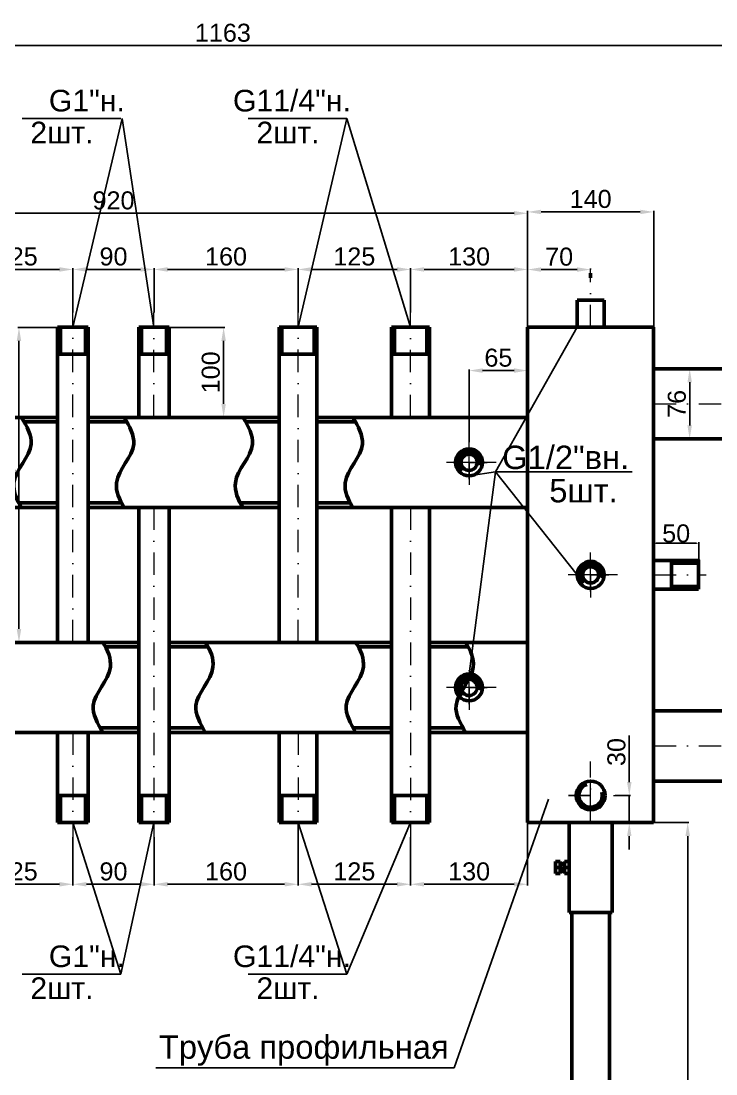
# Model space of a CAD drawing. Header units: millimetres. Extents: x -9232 to 2878, y -11520 to -3112.
# Drawn here: x -3587 to -2816, y -4282 to -3112 of the extents above; entities that cross this region are included whole.
import ezdxf

# ---------------------------------------------------------------- set-up
doc = ezdxf.new("R2010")
doc.units = ezdxf.units.MM
doc.header["$LTSCALE"] = 99.9
doc.linetypes.add('DASHDOT2', pattern=[0.5, 0.25, -0.125, 0, -0.125])
for name, color, linetype, lineweight in [('осевой', 10, 'DASHDOT2', 15), ('основной', 7, 'Continuous', 50), ('размерный', 160, 'Continuous', 25), ('Тело', 7, 'Continuous', 50)]:
    doc.layers.add(name, color=color, linetype=linetype, lineweight=lineweight)
doc.styles.get("Standard").update_dxf_attribs({"font": 'arial.ttf', "height": 20})
doc.dimstyles.new('ISO-25', dxfattribs={"dimtxt": 2.5, "dimasz": 2.5, "dimexe": 1.25, "dimexo": 0.625, "dimtad": 1, "dimtxsty": 'Standard', "dimcen": 2.5, "dimadec": 0, "dimazin": 0, "dimtfac": 1, "dimtmove": 0, "dimatfit": 3, "dimfxl": 1, "dimarcsym": 0})
doc.dimstyles.new('Копия ISO-25', dxfattribs={"dimtxt": 20, "dimasz": 15, "dimexe": 1.249, "dimexo": 0, "dimgap": 4, "dimtad": 1, "dimdec": 0, "dimtxsty": 'Standard', "dimcen": 0, "dimclrd": 256, "dimclre": 256, "dimclrt": 256, "dimadec": 0, "dimazin": 0, "dimtfac": 1, "dimtdec": 0, "dimtmove": 0, "dimatfit": 3, "dimfxl": 1, "dimlwd": -1, "dimlwe": -1, "dimarcsym": 0})

# ---------------------------------------------------------------- blocks, each defined once
blk = doc.blocks.new('*D83')
at = {"layer": 'Defpoints', "color": 0, "transparency": 16777216}
for p in [(-2884.7, -3692.1), (-2884.7, -3711.3), (-2834.7, -3711.3)]:
    blk.add_point(p, dxfattribs=at)
at = {"layer": 'размерный', "color": 0, "lineweight": -2, "transparency": 16777216}
for p, q in [((-2884.7, -3710.6), (-2884.7, -3690.9)), ((-2837.2, -3692.1), (-2882.2, -3692.1)), ((-2834.7, -3710.6), (-2834.7, -3690.9))]:
    blk.add_line(p, q, dxfattribs=at)
at = {"layer": 'размерный', "color": 0, "transparency": 16777216}
for points in [[(-2882.2, -3691.7), (-2882.2, -3692.6), (-2884.7, -3692.1)], [(-2837.2, -3691.7), (-2837.2, -3692.6), (-2834.7, -3692.1)]]:
    blk.add_solid(points, dxfattribs=at)
at = {"layer": 'размерный', "color": 0, "transparency": 16777216, "insert": (-2859.7, -3681.3), "char_height": 20, "attachment_point": 5}
blk.add_mtext('50', dxfattribs=at)
blk = doc.blocks.new('*D90')
at = {"layer": 'Defpoints', "color": 0, "transparency": 16777216}
for p in [(-2884.7, -3498.3), (-2884.7, -3576.3), (-2844.7, -3576.3)]:
    blk.add_point(p, dxfattribs=at)
at = {"layer": 'размерный', "transparency": 16777216}
for p, q in [((-2884.7, -3498.3), (-2843.5, -3498.3)), ((-2844.7, -3513.3), (-2844.7, -3561.3)), ((-2884.7, -3576.3), (-2843.5, -3576.3))]:
    blk.add_line(p, q, dxfattribs=at)
for points in [[(-2847.2, -3513.3), (-2842.2, -3513.3), (-2844.7, -3498.3)], [(-2847.2, -3561.3), (-2842.2, -3561.3), (-2844.7, -3576.3)]]:
    blk.add_solid(points, dxfattribs=at)
at = {"layer": 'размерный', "transparency": 16777216, "insert": (-2858.9, -3537.3), "char_height": 20, "attachment_point": 5, "rotation": 90}
blk.add_mtext('76', dxfattribs=at)
blk = doc.blocks.new('*D91')
at = {"layer": 'Defpoints', "color": 0, "transparency": 16777216}
for p in [(-2927.5, -3972.3), (-2911.8, -3972.3), (-2930.7, -4002.3)]:
    blk.add_point(p, dxfattribs=at)
at = {"layer": 'размерный', "transparency": 16777216}
for p, q in [((-2911.8, -3957.3), (-2911.8, -3905.7)), ((-2927.5, -3972.3), (-2910.5, -3972.3)), ((-2911.8, -4002.3), (-2911.8, -3972.3)), ((-2930.7, -4002.3), (-2910.5, -4002.3)), ((-2911.8, -4017.3), (-2911.8, -4032.3))]:
    blk.add_line(p, q, dxfattribs=at)
for points in [[(-2914.3, -3957.3), (-2909.3, -3957.3), (-2911.8, -3972.3)], [(-2914.3, -4017.3), (-2909.3, -4017.3), (-2911.8, -4002.3)]]:
    blk.add_solid(points, dxfattribs=at)
at = {"layer": 'размерный', "transparency": 16777216, "insert": (-2926, -3924), "char_height": 20, "attachment_point": 5, "rotation": 90}
blk.add_mtext('30', dxfattribs=at)
blk = doc.blocks.new('*D92')
at = {"layer": 'Defpoints', "color": 0, "transparency": 16777216}
for p in [(-3024.7, -3387), (-2954.7, -3388.1), (-2954.7, -3388.1)]:
    blk.add_point(p, dxfattribs=at)
at = {"layer": 'размерный', "transparency": 16777216}
for p, q in [((-3024.7, -3387), (-3024.7, -3389.4)), ((-3009.7, -3388.1), (-2969.7, -3388.1)), ((-2954.7, -3388.1), (-2954.7, -3386.9))]:
    blk.add_line(p, q, dxfattribs=at)
for points in [[(-3009.7, -3385.6), (-3009.7, -3390.6), (-3024.7, -3388.1)], [(-2969.7, -3385.6), (-2969.7, -3390.6), (-2954.7, -3388.1)]]:
    blk.add_solid(points, dxfattribs=at)
at = {"layer": 'размерный', "transparency": 16777216, "insert": (-2989.7, -3373.9), "char_height": 20, "attachment_point": 5}
blk.add_mtext('70', dxfattribs=at)
blk = doc.blocks.new('*D80')
at = {"layer": 'Defpoints', "color": 0, "transparency": 16777216}
for p in [(-2884.7, -4002.3), (-2904.7, -4902.3), (-2846.9, -4902.3)]:
    blk.add_point(p, dxfattribs=at)
at = {"layer": 'размерный', "transparency": 16777216}
for p, q in [((-2884.7, -4002.3), (-2845.7, -4002.3)), ((-2846.9, -4017.3), (-2846.9, -4887.3)), ((-2904.7, -4902.3), (-2845.7, -4902.3))]:
    blk.add_line(p, q, dxfattribs=at)
for points in [[(-2849.4, -4017.3), (-2844.4, -4017.3), (-2846.9, -4002.3)], [(-2849.4, -4887.3), (-2844.4, -4887.3), (-2846.9, -4902.3)]]:
    blk.add_solid(points, dxfattribs=at)
at = {"layer": 'размерный', "transparency": 16777216, "insert": (-2861.1, -4452.3), "char_height": 20, "attachment_point": 5, "rotation": 90}
blk.add_mtext('900', dxfattribs=at)
blk = doc.blocks.new('*D81')
at = {"layer": 'Defpoints', "color": 0, "transparency": 16777216}
for p in [(-3024.7, -3324.1), (-3024.7, -3452.3), (-2884.7, -3452.3)]:
    blk.add_point(p, dxfattribs=at)
at = {"layer": 'размерный', "transparency": 16777216}
for p, q in [((-3024.7, -3452.3), (-3024.7, -3322.8)), ((-2899.7, -3324.1), (-3009.7, -3324.1)), ((-2884.7, -3452.3), (-2884.7, -3322.8))]:
    blk.add_line(p, q, dxfattribs=at)
for points in [[(-3009.7, -3321.6), (-3009.7, -3326.6), (-3024.7, -3324.1)], [(-2899.7, -3321.6), (-2899.7, -3326.6), (-2884.7, -3324.1)]]:
    blk.add_solid(points, dxfattribs=at)
at = {"layer": 'размерный', "transparency": 16777216, "insert": (-2954.7, -3309.8), "char_height": 20, "attachment_point": 5}
blk.add_mtext('140', dxfattribs=at)
blk = doc.blocks.new('*D94')
at = {"layer": 'Defpoints', "color": 0, "transparency": 16777216}
for p in [(-3089.7, -3500.3), (-3024.7, -3552.3), (-3089.7, -3579.9)]:
    blk.add_point(p, dxfattribs=at)
at = {"layer": 'размерный', "transparency": 16777216}
for p, q in [((-3089.7, -3579.9), (-3089.7, -3499.1)), ((-3039.7, -3500.3), (-3074.7, -3500.3)), ((-3024.7, -3552.3), (-3024.7, -3499.1))]:
    blk.add_line(p, q, dxfattribs=at)
for points in [[(-3074.7, -3497.8), (-3074.7, -3502.8), (-3089.7, -3500.3)], [(-3039.7, -3497.8), (-3039.7, -3502.8), (-3024.7, -3500.3)]]:
    blk.add_solid(points, dxfattribs=at)
at = {"layer": 'размерный', "transparency": 16777216, "insert": (-3057.2, -3486.1), "char_height": 20, "attachment_point": 5}
blk.add_mtext('65', dxfattribs=at)
blk = doc.blocks.new('*D95')
at = {"layer": 'Defpoints', "color": 0, "transparency": 16777216}
for p in [(-2781.7, -3139.4), (-2781.7, -3537.3), (-3944.7, -3552.3)]:
    blk.add_point(p, dxfattribs=at)
at = {"layer": 'размерный', "transparency": 16777216}
for p, q in [((-3944.7, -3552.3), (-3944.7, -3138.2)), ((-3929.7, -3139.4), (-2796.7, -3139.4)), ((-2781.7, -3537.3), (-2781.7, -3138.2))]:
    blk.add_line(p, q, dxfattribs=at)
for points in [[(-3929.7, -3136.9), (-3929.7, -3141.9), (-3944.7, -3139.4)], [(-2796.7, -3136.9), (-2796.7, -3141.9), (-2781.7, -3139.4)]]:
    blk.add_solid(points, dxfattribs=at)
at = {"layer": 'размерный', "transparency": 16777216, "insert": (-3363.2, -3125.2), "char_height": 20, "attachment_point": 5}
blk.add_mtext('1163', dxfattribs=at)
blk = doc.blocks.new('*D96')
at = {"layer": 'Defpoints', "color": 0, "transparency": 16777216}
for p in [(-3024.7, -4002.3), (-3154.7, -4018.7), (-3154.7, -4070.9)]:
    blk.add_point(p, dxfattribs=at)
at = {"layer": 'размерный', "transparency": 16777216}
for p, q in [((-3024.7, -4002.3), (-3024.7, -4072.2)), ((-3154.7, -4018.7), (-3154.7, -4072.2)), ((-3039.7, -4070.9), (-3139.7, -4070.9))]:
    blk.add_line(p, q, dxfattribs=at)
for points in [[(-3139.7, -4068.4), (-3139.7, -4073.4), (-3154.7, -4070.9)], [(-3039.7, -4068.4), (-3039.7, -4073.4), (-3024.7, -4070.9)]]:
    blk.add_solid(points, dxfattribs=at)
at = {"layer": 'размерный', "transparency": 16777216, "insert": (-3089.7, -4056.7), "char_height": 20, "attachment_point": 5}
blk.add_mtext('130', dxfattribs=at)
blk = doc.blocks.new('*D97')
at = {"layer": 'Defpoints', "color": 0, "transparency": 16777216}
for p in [(-3279.7, -4018.7), (-3154.7, -4018.7), (-3279.7, -4070.9)]:
    blk.add_point(p, dxfattribs=at)
at = {"layer": 'размерный', "transparency": 16777216}
for p, q in [((-3279.7, -4018.7), (-3279.7, -4072.2)), ((-3154.7, -4018.7), (-3154.7, -4072.2)), ((-3169.7, -4070.9), (-3264.7, -4070.9))]:
    blk.add_line(p, q, dxfattribs=at)
for points in [[(-3264.7, -4068.4), (-3264.7, -4073.4), (-3279.7, -4070.9)], [(-3169.7, -4068.4), (-3169.7, -4073.4), (-3154.7, -4070.9)]]:
    blk.add_solid(points, dxfattribs=at)
at = {"layer": 'размерный', "transparency": 16777216, "insert": (-3217.2, -4056.7), "char_height": 20, "attachment_point": 5}
blk.add_mtext('125', dxfattribs=at)
blk = doc.blocks.new('*D98')
at = {"layer": 'Defpoints', "color": 0, "transparency": 16777216}
for p in [(-3439.7, -4018.7), (-3279.7, -4018.7), (-3439.7, -4070.9)]:
    blk.add_point(p, dxfattribs=at)
at = {"layer": 'размерный', "transparency": 16777216}
for p, q in [((-3439.7, -4018.7), (-3439.7, -4072.2)), ((-3279.7, -4018.7), (-3279.7, -4072.2)), ((-3294.7, -4070.9), (-3424.7, -4070.9))]:
    blk.add_line(p, q, dxfattribs=at)
for points in [[(-3424.7, -4068.4), (-3424.7, -4073.4), (-3439.7, -4070.9)], [(-3294.7, -4068.4), (-3294.7, -4073.4), (-3279.7, -4070.9)]]:
    blk.add_solid(points, dxfattribs=at)
at = {"layer": 'размерный', "transparency": 16777216, "insert": (-3359.7, -4056.7), "char_height": 20, "attachment_point": 5}
blk.add_mtext('160', dxfattribs=at)
blk = doc.blocks.new('*D99')
at = {"layer": 'Defpoints', "color": 0, "transparency": 16777216}
for p in [(-3529.7, -4018.7), (-3439.7, -4018.7), (-3529.7, -4070.9)]:
    blk.add_point(p, dxfattribs=at)
at = {"layer": 'размерный', "transparency": 16777216}
for p, q in [((-3529.7, -4018.7), (-3529.7, -4072.2)), ((-3439.7, -4018.7), (-3439.7, -4072.2)), ((-3454.7, -4070.9), (-3514.7, -4070.9))]:
    blk.add_line(p, q, dxfattribs=at)
for points in [[(-3514.7, -4068.4), (-3514.7, -4073.4), (-3529.7, -4070.9)], [(-3454.7, -4068.4), (-3454.7, -4073.4), (-3439.7, -4070.9)]]:
    blk.add_solid(points, dxfattribs=at)
at = {"layer": 'размерный', "transparency": 16777216, "insert": (-3484.7, -4056.7), "char_height": 20, "attachment_point": 5}
blk.add_mtext('90', dxfattribs=at)
blk = doc.blocks.new('*D100')
at = {"layer": 'Defpoints', "color": 0, "transparency": 16777216}
for p in [(-3654.7, -4018.7), (-3529.7, -4018.7), (-3654.7, -4070.9)]:
    blk.add_point(p, dxfattribs=at)
at = {"layer": 'размерный', "transparency": 16777216}
for p, q in [((-3654.7, -4018.7), (-3654.7, -4072.2)), ((-3529.7, -4018.7), (-3529.7, -4072.2)), ((-3544.7, -4070.9), (-3639.7, -4070.9))]:
    blk.add_line(p, q, dxfattribs=at)
for points in [[(-3639.7, -4068.4), (-3639.7, -4073.4), (-3654.7, -4070.9)], [(-3544.7, -4068.4), (-3544.7, -4073.4), (-3529.7, -4070.9)]]:
    blk.add_solid(points, dxfattribs=at)
at = {"layer": 'размерный', "transparency": 16777216, "insert": (-3592.2, -4056.7), "char_height": 20, "attachment_point": 5}
blk.add_mtext('125', dxfattribs=at)
blk = doc.blocks.new('*D103')
at = {"layer": 'Defpoints', "color": 0, "transparency": 16777216}
for p in [(-3154.7, -3388), (-3154.7, -3435.8), (-3024.7, -3452.3)]:
    blk.add_point(p, dxfattribs=at)
at = {"layer": 'размерный', "transparency": 16777216}
for p, q in [((-3154.7, -3435.8), (-3154.7, -3386.7)), ((-3039.7, -3388), (-3139.7, -3388)), ((-3024.7, -3452.3), (-3024.7, -3386.7))]:
    blk.add_line(p, q, dxfattribs=at)
for points in [[(-3139.7, -3385.5), (-3139.7, -3390.5), (-3154.7, -3388)], [(-3039.7, -3385.5), (-3039.7, -3390.5), (-3024.7, -3388)]]:
    blk.add_solid(points, dxfattribs=at)
at = {"layer": 'размерный', "transparency": 16777216, "insert": (-3089.7, -3373.7), "char_height": 20, "attachment_point": 5}
blk.add_mtext('130', dxfattribs=at)
blk = doc.blocks.new('*D104')
at = {"layer": 'Defpoints', "color": 0, "transparency": 16777216}
for p in [(-3279.7, -3388), (-3279.7, -3435.8), (-3154.7, -3435.8)]:
    blk.add_point(p, dxfattribs=at)
at = {"layer": 'размерный', "transparency": 16777216}
for p, q in [((-3279.7, -3435.8), (-3279.7, -3386.7)), ((-3169.7, -3388), (-3264.7, -3388)), ((-3154.7, -3435.8), (-3154.7, -3386.7))]:
    blk.add_line(p, q, dxfattribs=at)
for points in [[(-3264.7, -3385.5), (-3264.7, -3390.5), (-3279.7, -3388)], [(-3169.7, -3385.5), (-3169.7, -3390.5), (-3154.7, -3388)]]:
    blk.add_solid(points, dxfattribs=at)
at = {"layer": 'размерный', "transparency": 16777216, "insert": (-3217.2, -3373.7), "char_height": 20, "attachment_point": 5}
blk.add_mtext('125', dxfattribs=at)
blk = doc.blocks.new('*D105')
at = {"layer": 'Defpoints', "color": 0, "transparency": 16777216}
for p in [(-3439.7, -3388), (-3439.7, -3435.8), (-3279.7, -3435.8)]:
    blk.add_point(p, dxfattribs=at)
at = {"layer": 'размерный', "transparency": 16777216}
for p, q in [((-3439.7, -3435.8), (-3439.7, -3386.7)), ((-3294.7, -3388), (-3424.7, -3388)), ((-3279.7, -3435.8), (-3279.7, -3386.7))]:
    blk.add_line(p, q, dxfattribs=at)
for points in [[(-3424.7, -3385.5), (-3424.7, -3390.5), (-3439.7, -3388)], [(-3294.7, -3385.5), (-3294.7, -3390.5), (-3279.7, -3388)]]:
    blk.add_solid(points, dxfattribs=at)
at = {"layer": 'размерный', "transparency": 16777216, "insert": (-3359.7, -3373.7), "char_height": 20, "attachment_point": 5}
blk.add_mtext('160', dxfattribs=at)
blk = doc.blocks.new('*D106')
at = {"layer": 'Defpoints', "color": 0, "transparency": 16777216}
for p in [(-3529.7, -3388), (-3529.7, -3435.8), (-3439.7, -3435.8)]:
    blk.add_point(p, dxfattribs=at)
at = {"layer": 'размерный', "transparency": 16777216}
for p, q in [((-3529.7, -3435.8), (-3529.7, -3386.7)), ((-3454.7, -3388), (-3514.7, -3388)), ((-3439.7, -3435.8), (-3439.7, -3386.7))]:
    blk.add_line(p, q, dxfattribs=at)
for points in [[(-3514.7, -3385.5), (-3514.7, -3390.5), (-3529.7, -3388)], [(-3454.7, -3385.5), (-3454.7, -3390.5), (-3439.7, -3388)]]:
    blk.add_solid(points, dxfattribs=at)
at = {"layer": 'размерный', "transparency": 16777216, "insert": (-3484.7, -3373.7), "char_height": 20, "attachment_point": 5}
blk.add_mtext('90', dxfattribs=at)
blk = doc.blocks.new('*D107')
at = {"layer": 'Defpoints', "color": 0, "transparency": 16777216}
for p in [(-3654.7, -3388), (-3654.7, -3435.8), (-3529.7, -3435.8)]:
    blk.add_point(p, dxfattribs=at)
at = {"layer": 'размерный', "transparency": 16777216}
for p, q in [((-3654.7, -3435.8), (-3654.7, -3386.7)), ((-3544.7, -3388), (-3639.7, -3388)), ((-3529.7, -3435.8), (-3529.7, -3386.7))]:
    blk.add_line(p, q, dxfattribs=at)
for points in [[(-3639.7, -3385.5), (-3639.7, -3390.5), (-3654.7, -3388)], [(-3544.7, -3385.5), (-3544.7, -3390.5), (-3529.7, -3388)]]:
    blk.add_solid(points, dxfattribs=at)
at = {"layer": 'размерный', "transparency": 16777216, "insert": (-3592.2, -3373.7), "char_height": 20, "attachment_point": 5}
blk.add_mtext('125', dxfattribs=at)
blk = doc.blocks.new('*D82')
at = {"layer": 'Defpoints', "color": 0, "transparency": 16777216}
for p in [(-3944.7, -3325.6), (-3024.7, -3452.3), (-3944.7, -3552.3)]:
    blk.add_point(p, dxfattribs=at)
at = {"layer": 'размерный', "transparency": 16777216}
for p, q in [((-3944.7, -3552.3), (-3944.7, -3324.3)), ((-3039.7, -3325.6), (-3929.7, -3325.6)), ((-3024.7, -3452.3), (-3024.7, -3324.3))]:
    blk.add_line(p, q, dxfattribs=at)
for points in [[(-3929.7, -3323.1), (-3929.7, -3328.1), (-3944.7, -3325.6)], [(-3039.7, -3323.1), (-3039.7, -3328.1), (-3024.7, -3325.6)]]:
    blk.add_solid(points, dxfattribs=at)
at = {"layer": 'размерный', "transparency": 16777216, "insert": (-3484.7, -3311.4), "char_height": 20, "attachment_point": 5}
blk.add_mtext('920', dxfattribs=at)
blk = doc.blocks.new('*D127')
at = {"layer": 'Defpoints', "color": 0, "transparency": 16777216}
for p in [(-3422.7, -3452.3), (-3362.4, -3452.3), (-3422.7, -3552.3)]:
    blk.add_point(p, dxfattribs=at)
at = {"layer": 'размерный', "transparency": 16777216}
for p, q in [((-3422.7, -3452.3), (-3361.1, -3452.3)), ((-3362.4, -3537.3), (-3362.4, -3467.3)), ((-3422.7, -3552.3), (-3361.1, -3552.3))]:
    blk.add_line(p, q, dxfattribs=at)
for points in [[(-3364.9, -3467.3), (-3359.9, -3467.3), (-3362.4, -3452.3)], [(-3364.9, -3537.3), (-3359.9, -3537.3), (-3362.4, -3552.3)]]:
    blk.add_solid(points, dxfattribs=at)
at = {"layer": 'размерный', "transparency": 16777216, "insert": (-3376.6, -3502.3), "char_height": 20, "attachment_point": 5, "rotation": 90}
blk.add_mtext('100', dxfattribs=at)
blk = doc.blocks.new('*D128')
at = {"layer": 'Defpoints', "color": 0, "transparency": 16777216}
for p in [(-3589.7, -3452.3), (-3543.7, -3452.3), (-3546.7, -3802.3)]:
    blk.add_point(p, dxfattribs=at)
at = {"layer": 'размерный', "transparency": 16777216}
for p, q in [((-3543.7, -3452.3), (-3591, -3452.3)), ((-3589.7, -3787.3), (-3589.7, -3467.3)), ((-3546.7, -3802.3), (-3591, -3802.3))]:
    blk.add_line(p, q, dxfattribs=at)
for points in [[(-3592.2, -3467.3), (-3587.2, -3467.3), (-3589.7, -3452.3)], [(-3592.2, -3787.3), (-3587.2, -3787.3), (-3589.7, -3802.3)]]:
    blk.add_solid(points, dxfattribs=at)
at = {"layer": 'размерный', "transparency": 16777216, "insert": (-3603.9, -3627.3), "char_height": 20, "attachment_point": 5, "rotation": 90}
blk.add_mtext('350', dxfattribs=at)

msp = doc.modelspace()

# ---------------------------------------------------------------- linework, layer by layer
at = {"layer": 'осевой'}
for p, q in [((-2954.737, -3452.252), (-2954.737, -3388.125)), ((-2954.737, -3452.252), (-2954.737, -3389.801)), ((-3529.737, -3802.252), (-3529.737, -3435.78)), ((-3439.737, -3552.252), (-3439.737, -3435.78)), ((-3279.737, -3802.252), (-3279.737, -3435.78)), ((-3154.737, -3552.252), (-3154.737, -3435.78)), ((-3154.737, -3552.252), (-3154.737, -3435.78)), ((-2884.737, -3537.252), (-2765.384, -3537.252)), ((-3089.737, -3602.252), (-3089.737, -3572.252)), ((-3089.737, -3620.76), (-3089.737, -3579.884)), ((-3089.737, -3602.252), (-3119.737, -3602.252)), ((-3069.629, -3602.252), (-3106.932, -3602.252)), ((-3059.737, -3602.252), (-3089.737, -3602.252)), ((-3089.737, -3602.252), (-3089.737, -3632.252)), ((-3089.737, -3602.252), (-3069.629, -3602.252)), ((-3089.737, -3602.252), (-3089.737, -3620.76)), ((-3512.737, -3652.252), (-3512.737, -3652.252)), ((-3439.737, -3652.252), (-3439.737, -4018.723)), ((-3258.737, -3652.252), (-3258.737, -3652.252)), ((-3154.737, -3652.252), (-3154.737, -4018.723)), ((-2954.737, -3727.252), (-2954.737, -3697.252)), ((-2954.737, -3745.76), (-2954.737, -3704.884)), ((-2954.737, -3727.252), (-2984.737, -3727.252)), ((-2934.629, -3727.252), (-2971.932, -3727.252)), ((-2924.737, -3727.252), (-2954.737, -3727.252)), ((-2954.737, -3727.252), (-2954.737, -3757.252)), ((-2954.737, -3727.252), (-2934.629, -3727.252)), ((-2954.737, -3727.252), (-2954.737, -3745.76)), ((-2884.737, -3727.252), (-2826.334, -3727.252)), ((-3456.737, -3802.252), (-3456.737, -3802.252)), ((-3175.737, -3802.252), (-3175.737, -3802.252)), ((-3089.737, -3870.76), (-3089.737, -3829.884)), ((-3089.737, -3852.252), (-3119.737, -3852.252)), ((-3069.629, -3852.252), (-3106.932, -3852.252)), ((-3059.737, -3852.252), (-3089.737, -3852.252)), ((-3089.737, -3852.252), (-3069.629, -3852.252)), ((-3059.737, -3852.252), (-3089.737, -3852.252)), ((-3089.737, -3852.252), (-3089.737, -3882.252)), ((-3529.737, -3902.252), (-3529.737, -4018.723)), ((-3279.737, -3902.252), (-3279.737, -4018.723)), ((-3279.737, -3902.252), (-3279.737, -4018.723)), ((-2884.737, -3917.252), (-2765.384, -3917.252)), ((-2954.737, -4002.252), (-2954.737, -3934.663)), ((-2954.737, -3980.752), (-2954.737, -3955.752)), ((-2954.737, -3972.252), (-2979.442, -3972.252)), ((-2979.442, -3972.252), (-2927.529, -3972.252)), ((-2993.737, -4052.252), (-2978.737, -4052.252))]:
    msp.add_line(p, q, dxfattribs=at)
at = {"layer": 'основной'}
for p, q in [((-2954.737, -3392.252), (-2954.737, -3397.252)), ((-2969.737, -3452.252), (-2969.737, -3422.252)), ((-2969.737, -3422.252), (-2939.737, -3422.252)), ((-2939.737, -3422.252), (-2939.737, -3452.252)), ((-3512.737, -3452.252), (-3546.737, -3452.252)), ((-3546.737, -3452.252), (-3546.737, -3802.252)), ((-3546.737, -3452.252), (-3546.737, -3482.252)), ((-3543.737, -3482.252), (-3543.737, -3452.252)), ((-3515.737, -3482.252), (-3515.737, -3452.252)), ((-3512.737, -3802.252), (-3512.737, -3452.252)), ((-3422.737, -3452.252), (-3456.737, -3452.252)), ((-3456.737, -3452.252), (-3456.737, -3552.252)), ((-3456.737, -3452.252), (-3456.737, -3482.252)), ((-3453.737, -3482.252), (-3453.737, -3452.252)), ((-3425.737, -3482.252), (-3425.737, -3452.252)), ((-3422.737, -3552.252), (-3422.737, -3452.252)), ((-3258.737, -3452.252), (-3300.737, -3452.252)), ((-3300.737, -3452.252), (-3300.737, -3802.252)), ((-3300.737, -3452.252), (-3300.737, -3482.252)), ((-3297.737, -3482.252), (-3297.737, -3452.252)), ((-3261.737, -3482.252), (-3261.737, -3452.252)), ((-3258.737, -3802.252), (-3258.737, -3452.252)), ((-3133.737, -3452.252), (-3175.737, -3452.252)), ((-3175.737, -3452.252), (-3175.737, -3552.252)), ((-3175.737, -3452.252), (-3175.737, -3482.252)), ((-3172.737, -3482.252), (-3172.737, -3452.252)), ((-3136.737, -3482.252), (-3136.737, -3452.252)), ((-3133.737, -3552.252), (-3133.737, -3452.252)), ((-3024.737, -4002.252), (-3024.737, -3452.252)), ((-3024.737, -3452.252), (-2884.737, -3452.252)), ((-3024.737, -3452.252), (-3024.737, -3556.252)), ((-2954.737, -3452.252), (-2969.737, -3452.252)), ((-2954.737, -3452.252), (-2969.737, -3452.252)), ((-2884.737, -3452.252), (-2954.737, -3452.252)), ((-2884.737, -3452.252), (-2884.737, -4002.252)), ((-2884.737, -3452.252), (-2884.737, -3537.252)), ((-2884.737, -3452.252), (-2884.737, -3727.252)), ((-3546.737, -3482.252), (-3512.737, -3482.252)), ((-3546.737, -3482.252), (-3543.737, -3482.252)), ((-3512.737, -3482.252), (-3515.737, -3482.252)), ((-3456.737, -3482.252), (-3422.737, -3482.252)), ((-3456.737, -3482.252), (-3453.737, -3482.252)), ((-3422.737, -3482.252), (-3425.737, -3482.252)), ((-3300.737, -3482.252), (-3258.737, -3482.252)), ((-3300.737, -3482.252), (-3297.737, -3482.252)), ((-3258.737, -3482.252), (-3261.737, -3482.252)), ((-3175.737, -3482.252), (-3133.737, -3482.252)), ((-3175.737, -3482.252), (-3172.737, -3482.252)), ((-3133.737, -3482.252), (-3136.737, -3482.252)), ((-3546.737, -3552.252), (-3703.737, -3552.252)), ((-3581.737, -3552.252), (-3546.737, -3552.252)), ((-3499.737, -3552.252), (-3512.737, -3552.252)), ((-3512.737, -3552.252), (-3464.737, -3552.252)), ((-3338.737, -3552.252), (-3477.737, -3552.252)), ((-3338.737, -3552.252), (-3473.737, -3552.252)), ((-3463.737, -3552.252), (-3415.737, -3552.252)), ((-3338.737, -3552.252), (-3300.737, -3552.252)), ((-3024.737, -3552.252), (-3258.737, -3552.252)), ((-3245.737, -3552.252), (-3258.737, -3552.252)), ((-3258.737, -3552.252), (-3210.737, -3552.252)), ((-3178.737, -3552.252), (-3130.737, -3552.252)), ((-3583.941, -3557.252), (-3546.737, -3557.252)), ((-3512.737, -3557.252), (-3469.941, -3557.252)), ((-3337.941, -3557.252), (-3300.737, -3557.252)), ((-3258.737, -3557.252), (-3215.941, -3557.252)), ((-3546.737, -3647.252), (-3589.874, -3647.252)), ((-3475.874, -3647.252), (-3512.737, -3647.252)), ((-3300.737, -3647.252), (-3343.874, -3647.252)), ((-3221.874, -3647.252), (-3258.737, -3647.252)), ((-3703.737, -3652.252), (-3546.737, -3652.252)), ((-3546.737, -3652.252), (-3586.737, -3652.252)), ((-3512.737, -3652.252), (-3499.737, -3652.252)), ((-3512.737, -3652.252), (-3472.737, -3652.252)), ((-3477.737, -3652.252), (-3338.737, -3652.252)), ((-3473.737, -3652.252), (-3338.737, -3652.252)), ((-3456.737, -3652.252), (-3456.737, -4002.252)), ((-3422.737, -4002.252), (-3422.737, -3652.252)), ((-3300.737, -3652.252), (-3340.737, -3652.252)), ((-3258.737, -3652.252), (-3024.737, -3652.252)), ((-3258.737, -3652.252), (-3245.737, -3652.252)), ((-3258.737, -3652.252), (-3218.737, -3652.252)), ((-3113.737, -3652.252), (-3227.737, -3652.252)), ((-3175.737, -3652.252), (-3175.737, -4002.252)), ((-3133.737, -4002.252), (-3133.737, -3652.252)), ((-2884.737, -3711.252), (-2834.737, -3711.252)), ((-2834.737, -3711.252), (-2864.737, -3711.252)), ((-2864.737, -3711.252), (-2864.737, -3743.252)), ((-2834.737, -3714.252), (-2864.737, -3714.252)), ((-2834.737, -3711.252), (-2834.737, -3743.252)), ((-2834.737, -3711.252), (-2834.737, -3714.252)), ((-2834.737, -3740.252), (-2864.737, -3740.252)), ((-2834.737, -3743.252), (-2834.737, -3740.252)), ((-2834.737, -3743.252), (-2884.737, -3743.252)), ((-3578.737, -3802.252), (-3637.737, -3802.252)), ((-3456.737, -3802.252), (-3578.737, -3802.252)), ((-3456.737, -3802.252), (-3496.737, -3802.252)), ((-3493.599, -3807.252), (-3456.737, -3807.252)), ((-3456.737, -3802.252), (-3469.737, -3802.252)), ((-3422.737, -3802.252), (-3382.737, -3802.252)), ((-3422.737, -3807.252), (-3379.599, -3807.252)), ((-3175.737, -3802.252), (-3387.737, -3802.252)), ((-3320.737, -3802.252), (-3206.737, -3802.252)), ((-3175.737, -3802.252), (-3215.737, -3802.252)), ((-3212.599, -3807.252), (-3175.737, -3807.252)), ((-3175.737, -3802.252), (-3188.737, -3802.252)), ((-3024.737, -3802.252), (-3133.737, -3802.252)), ((-3133.737, -3802.252), (-3093.737, -3802.252)), ((-3133.737, -3802.252), (-3097.737, -3802.252)), ((-3133.737, -3802.252), (-3093.737, -3802.252)), ((-3133.737, -3807.252), (-3090.599, -3807.252)), ((-3637.737, -3902.252), (-3578.737, -3902.252)), ((-3578.737, -3902.252), (-3456.737, -3902.252)), ((-3505.737, -3902.252), (-3553.737, -3902.252)), ((-3546.737, -3902.252), (-3546.737, -4002.252)), ((-3512.737, -4002.252), (-3512.737, -3902.252)), ((-3456.737, -3902.252), (-3504.737, -3902.252)), ((-3456.737, -3897.252), (-3499.532, -3897.252)), ((-3469.737, -3902.252), (-3456.737, -3902.252)), ((-3385.532, -3897.252), (-3422.737, -3897.252)), ((-3387.737, -3902.252), (-3422.737, -3902.252)), ((-3387.737, -3902.252), (-3175.737, -3902.252)), ((-3387.737, -3902.252), (-3175.737, -3902.252)), ((-3255.737, -3902.252), (-3303.737, -3902.252)), ((-3300.737, -3902.252), (-3300.737, -4002.252)), ((-3258.737, -4002.252), (-3258.737, -3902.252)), ((-3175.737, -3902.252), (-3223.737, -3902.252)), ((-3175.737, -3902.252), (-3223.737, -3902.252)), ((-3175.737, -3897.252), (-3218.532, -3897.252)), ((-3188.737, -3902.252), (-3175.737, -3902.252)), ((-3096.532, -3897.252), (-3133.737, -3897.252)), ((-3133.737, -3902.252), (-3024.737, -3902.252)), ((-3098.737, -3902.252), (-3133.737, -3902.252)), ((-2884.737, -4002.252), (-2884.737, -3917.252)), ((-3512.737, -3972.252), (-3546.737, -3972.252)), ((-3546.737, -3972.252), (-3543.737, -3972.252)), ((-3543.737, -3972.252), (-3543.737, -4002.252)), ((-3512.737, -3972.252), (-3515.737, -3972.252)), ((-3515.737, -3972.252), (-3515.737, -4002.252)), ((-3512.737, -4002.252), (-3512.737, -3972.252)), ((-3422.737, -3972.252), (-3456.737, -3972.252)), ((-3456.737, -3972.252), (-3453.737, -3972.252)), ((-3453.737, -3972.252), (-3453.737, -4002.252)), ((-3422.737, -3972.252), (-3425.737, -3972.252)), ((-3425.737, -3972.252), (-3425.737, -4002.252)), ((-3422.737, -4002.252), (-3422.737, -3972.252)), ((-3258.737, -3972.252), (-3300.737, -3972.252)), ((-3300.737, -3972.252), (-3297.737, -3972.252)), ((-3297.737, -3972.252), (-3297.737, -4002.252)), ((-3258.737, -3972.252), (-3261.737, -3972.252)), ((-3261.737, -3972.252), (-3261.737, -4002.252)), ((-3258.737, -4002.252), (-3258.737, -3972.252)), ((-3133.737, -3972.252), (-3175.737, -3972.252)), ((-3175.737, -3972.252), (-3172.737, -3972.252)), ((-3172.737, -3972.252), (-3172.737, -4002.252)), ((-3133.737, -3972.252), (-3136.737, -3972.252)), ((-3136.737, -3972.252), (-3136.737, -4002.252)), ((-3133.737, -4002.252), (-3133.737, -3972.252)), ((-2884.737, -4002.252), (-2884.737, -3972.252)), ((-3546.737, -4002.252), (-3512.737, -4002.252)), ((-3456.737, -4002.252), (-3422.737, -4002.252)), ((-3300.737, -4002.252), (-3258.737, -4002.252)), ((-3175.737, -4002.252), (-3133.737, -4002.252)), ((-2884.737, -4002.252), (-3024.737, -4002.252)), ((-2975.737, -4002.252), (-2978.737, -4002.252)), ((-2978.737, -4002.252), (-2978.737, -4102.252)), ((-2954.737, -4002.252), (-2924.737, -4002.252)), ((-2933.737, -4002.252), (-2930.737, -4002.252)), ((-2930.737, -4002.252), (-2930.737, -4102.252)), ((-2924.737, -4002.252), (-2921.737, -4002.252)), ((-2993.737, -4058.752), (-2993.737, -4045.752)), ((-2993.737, -4045.752), (-2988.737, -4045.752)), ((-2988.737, -4045.752), (-2988.737, -4053.934)), ((-2983.737, -4058.752), (-2983.737, -4045.752)), ((-2983.737, -4045.752), (-2978.737, -4045.752)), ((-2978.737, -4045.752), (-2978.737, -4053.934)), ((-2988.737, -4052.252), (-2993.737, -4052.252)), ((-2988.737, -4056.252), (-2988.737, -4048.252)), ((-2988.737, -4048.252), (-2984.737, -4048.252)), ((-2983.737, -4049.252), (-2988.737, -4049.252)), ((-2988.737, -4052.252), (-2988.737, -4058.752)), ((-2983.737, -4055.252), (-2988.737, -4055.252)), ((-2983.737, -4056.252), (-2988.737, -4056.252)), ((-2984.737, -4048.252), (-2983.737, -4048.252)), ((-2978.737, -4052.252), (-2983.737, -4052.252)), ((-2978.737, -4056.252), (-2978.737, -4048.252)), ((-2978.737, -4052.252), (-2978.737, -4058.752)), ((-2988.737, -4058.752), (-2993.737, -4058.752)), ((-2978.737, -4058.752), (-2983.737, -4058.752)), ((-2930.737, -4102.252), (-2978.737, -4102.252)), ((-2975.737, -4597.252), (-2975.737, -4102.252)), ((-2933.737, -4102.252), (-2933.737, -4597.252))]:
    msp.add_line(p, q, dxfattribs=at)
for centre, radius in [((-3089.737, -3602.252), 15), ((-3089.737, -3602.252), 9), ((-2954.737, -3727.252), 15), ((-2954.737, -3727.252), 9), ((-3089.737, -3852.252), 15), ((-3089.737, -3852.252), 9), ((-2954.737, -3972.252), 16)]:
    msp.add_circle(centre, radius, dxfattribs=at)
for centre, radius, start, end in [((-3089.737, -3602.252), 12, 344.817302, 229.409873), ((-2954.737, -3727.252), 12, 344.817302, 229.409873), ((-3089.737, -3852.252), 12, 344.817302, 229.409873), ((-2954.737, -3972.252), 13, 108.218233, 17.104679)]:
    msp.add_arc(centre, radius, start, end, dxfattribs=at)
for points in [[(-3586.737, -3552.252), (-3581.034, -3562.349), (-3566.894, -3587.385), (-3603.121, -3617.721), (-3592.329, -3644.278), (-3586.737, -3652.252)], [(-3472.737, -3552.252), (-3467.034, -3562.349), (-3452.894, -3587.385), (-3489.121, -3617.721), (-3478.329, -3644.278), (-3472.737, -3652.252)], [(-3340.737, -3552.252), (-3335.034, -3562.349), (-3320.894, -3587.385), (-3357.121, -3617.721), (-3346.329, -3644.278), (-3340.737, -3652.252)], [(-3218.737, -3552.252), (-3213.034, -3562.349), (-3198.894, -3587.385), (-3235.121, -3617.721), (-3224.329, -3644.278), (-3218.737, -3652.252)], [(-3496.737, -3902.252), (-3502.439, -3892.155), (-3516.579, -3867.119), (-3480.352, -3836.783), (-3491.144, -3810.226), (-3496.737, -3802.252)], [(-3382.737, -3902.252), (-3388.439, -3892.155), (-3402.579, -3867.119), (-3366.352, -3836.783), (-3377.144, -3810.226), (-3382.737, -3802.252)], [(-3215.737, -3902.252), (-3221.439, -3892.155), (-3235.579, -3867.119), (-3199.352, -3836.783), (-3210.144, -3810.226), (-3215.737, -3802.252)], [(-3093.737, -3902.252), (-3099.439, -3892.155), (-3113.579, -3867.119), (-3077.352, -3836.783), (-3088.144, -3810.226), (-3093.737, -3802.252)]]:
    msp.add_open_spline(points, degree=3, knots=[0, 0, 0, 0, 31.62313015, 78.40838333, 107.14304539, 107.14304539, 107.14304539, 107.14304539], dxfattribs=at)
at = {"layer": 'размерный'}
for p, q in [((-3476.512, -3220.33), (-3586.192, -3220.33)), ((-3475.218, -3220.33), (-3529.737, -3452.252)), ((-3475.218, -3220.33), (-3439.737, -3452.252)), ((-3225.413, -3220.33), (-3335.092, -3220.33)), ((-3225.413, -3220.33), (-3279.737, -3452.252)), ((-3225.413, -3220.33), (-3154.737, -3452.252)), ((-3060.529, -3612.788), (-2969.737, -3452.252)), ((-3060.529, -3612.788), (-3089.737, -3617.252)), ((-3060.529, -3612.788), (-3089.737, -3837.252)), ((-2908.682, -3612.788), (-3060.529, -3612.788)), ((-3060.529, -3612.788), (-2969.737, -3727.252)), ((-3106.398, -4274.794), (-3001.455, -3976.224)), ((-3476.512, -4170.712), (-3529.737, -4002.252)), ((-3476.512, -4170.712), (-3439.737, -4002.252)), ((-3225.413, -4170.712), (-3279.737, -4002.252)), ((-3279.737, -4018.723), (-3279.737, -4002.252)), ((-3225.413, -4170.712), (-3154.737, -4002.252)), ((-2924.737, -4002.252), (-2921.737, -4002.252)), ((-3279.737, -4018.723), (-3279.737, -4018.723)), ((-3476.512, -4170.712), (-3586.192, -4170.712)), ((-3225.413, -4170.712), (-3335.092, -4170.712)), ((-3437.655, -4274.794), (-3106.398, -4274.794))]:
    msp.add_line(p, q, dxfattribs=at)
at = {"layer": 'Тело'}
for points in [[(-2804.737, -3498.252), (-2884.737, -3498.252), (-2884.737, -3576.252), (-2804.737, -3576.252)], [(-2804.737, -3878.252), (-2884.737, -3878.252), (-2884.737, -3956.252), (-2804.737, -3956.252)]]:
    msp.add_lwpolyline(points, close=True, dxfattribs=at)
at = {"layer": 'Тело', "color": 7}
msp.add_lwpolyline([(-2834.737, -3743.252), (-2884.737, -3743.252), (-2884.737, -3711.252), (-2834.737, -3711.252)], close=True, dxfattribs=at)
msp.add_lwpolyline([(-2864.737, -3743.252), (-2864.737, -3711.252)], dxfattribs=at)

# ---------------------------------------------------------------- texts
at = {"layer": 'размерный', "attachment_point": 3}
for s, insert, char_height, width in [('G1"н.', (-3472.073, -3188.477), 24, 173.12394), ('G11/4"н.', (-3220.974, -3188.477), 24, 173.12394), ('2шт{\\fArial|b0|i0|c238|p34;.}', (-3506.895, -3223.887), 24, 173.12394), ('2шт{\\fArial|b0|i0|c238|p34;.}', (-3255.796, -3223.887), 24, 173.12394), ('G1/2"вн.', (-2911.922, -3583.711), 26, 173.12394), ('5шт.', (-2924.583, -3620.693), 26, 101.97712), ('G1"н.', (-3472.073, -4138.859), 24, 173.12394), ('G11/4"н.', (-3220.974, -4138.859), 24, 173.12394), ('2шт{\\fArial|b0|i0|c238|p34;.}', (-3506.895, -4174.27), 24, 173.12394), ('2шт{\\fArial|b0|i0|c238|p34;.}', (-3255.796, -4174.27), 24, 173.12394), ('Труба профильная', (-3112.406, -4238.664), 26, 522.73389)]:
    msp.add_mtext(s, dxfattribs=dict(at, insert=insert, char_height=char_height, width=width))

# ---------------------------------------------------------------- dimensions: what is measured, and where the dimension line sits
at = {"layer": 'размерный'}
for base, p1, p2, picture, middle in [((-2781.737, -3139.441), (-3944.737, -3552.252), (-2781.737, -3537.252), '*D95', (-3363.237, -3125.223)), ((-3944.737, -3325.564), (-3024.737, -3452.252), (-3944.737, -3552.252), '*D82', (-3484.737, -3311.353)), ((-3154.737, -3387.951), (-3024.737, -3452.252), (-3154.737, -3435.78), '*D103', (-3089.737, -3373.732)), ((-3154.737, -4070.908), (-3024.737, -4002.252), (-3154.737, -4018.723), '*D96', (-3089.737, -4056.689))]:
    dim = msp.add_linear_dim(base=base, p1=p1, p2=p2, dimstyle='Копия ISO-25', dxfattribs=at)
    dim.commit()
    dim.dimension.update_dxf_attribs({"geometry": picture, "text_midpoint": middle})
for base, p1, p2, angle, dimstyle, picture, middle in [((-3024.737, -3324.059), (-2884.737, -3452.252), (-3024.737, -3452.252), 180, 'Копия ISO-25', '*D81', (-2954.737, -3309.848)), ((-2954.737, -3388.125), (-3024.737, -3386.987), (-2954.737, -3388.125), 180, 'Копия ISO-25', '*D92', (-2989.737, -3373.913)), ((-3589.705, -3452.252), (-3546.737, -3802.252), (-3543.737, -3452.252), 90, 'Копия ISO-25', '*D128', (-3603.923, -3627.252)), ((-3362.367, -3452.252), (-3422.737, -3552.252), (-3422.737, -3452.252), 90, 'Копия ISO-25', '*D127', (-3376.578, -3502.252)), ((-3089.737, -3500.334), (-3024.737, -3552.252), (-3089.737, -3579.884), 180, 'Копия ISO-25', '*D94', (-3057.237, -3486.123)), ((-2884.737, -3692.143), (-2834.737, -3711.252), (-2884.737, -3711.252), 180, 'ISO-25', '*D83', (-2859.737, -3681.306)), ((-2911.774, -3972.252), (-2930.737, -4002.252), (-2927.529, -3972.252), 90, 'Копия ISO-25', '*D91', (-2925.992, -3923.968)), ((-2846.906, -4902.252), (-2884.737, -4002.252), (-2904.737, -4902.252), 90, 'Копия ISO-25', '*D80', (-2861.118, -4452.252))]:
    dim = msp.add_linear_dim(base=base, p1=p1, p2=p2, angle=angle, dimstyle=dimstyle, dxfattribs=at)
    dim.commit()
    dim.dimension.update_dxf_attribs({"geometry": picture, "text_midpoint": middle})
for base, p1, p2, picture, middle in [((-3654.737, -3387.951), (-3529.737, -3435.78), (-3654.737, -3435.78), '*D107', (-3592.237, -3373.739)), ((-3529.737, -3387.951), (-3439.737, -3435.78), (-3529.737, -3435.78), '*D106', (-3484.737, -3373.739)), ((-3439.737, -3387.951), (-3279.737, -3435.78), (-3439.737, -3435.78), '*D105', (-3359.737, -3373.739)), ((-3279.737, -3387.951), (-3154.737, -3435.78), (-3279.737, -3435.78), '*D104', (-3217.237, -3373.739)), ((-3654.737, -4070.908), (-3529.737, -4018.723), (-3654.737, -4018.723), '*D100', (-3592.237, -4056.696)), ((-3529.737, -4070.908), (-3439.737, -4018.723), (-3529.737, -4018.723), '*D99', (-3484.737, -4056.696)), ((-3439.737, -4070.908), (-3279.737, -4018.723), (-3439.737, -4018.723), '*D98', (-3359.737, -4056.696)), ((-3279.737, -4070.908), (-3154.737, -4018.723), (-3279.737, -4018.723), '*D97', (-3217.237, -4056.696))]:
    dim = msp.add_linear_dim(base=base, p1=p1, p2=p2, dimstyle='Копия ISO-25', override={"dimtmove": 1}, dxfattribs=at)
    dim.commit()
    dim.dimension.update_dxf_attribs({"geometry": picture, "text_midpoint": middle})
dim = msp.add_linear_dim(base=(-2844.737, -3576.252), p1=(-2884.737, -3498.252), p2=(-2884.737, -3576.252), angle=90, text='76', dimstyle='Копия ISO-25', dxfattribs=at)
dim.commit()
dim.dimension.update_dxf_attribs({"geometry": '*D90', "text_midpoint": (-2858.948, -3537.252)})

doc.saveas('drawing.dxf')
